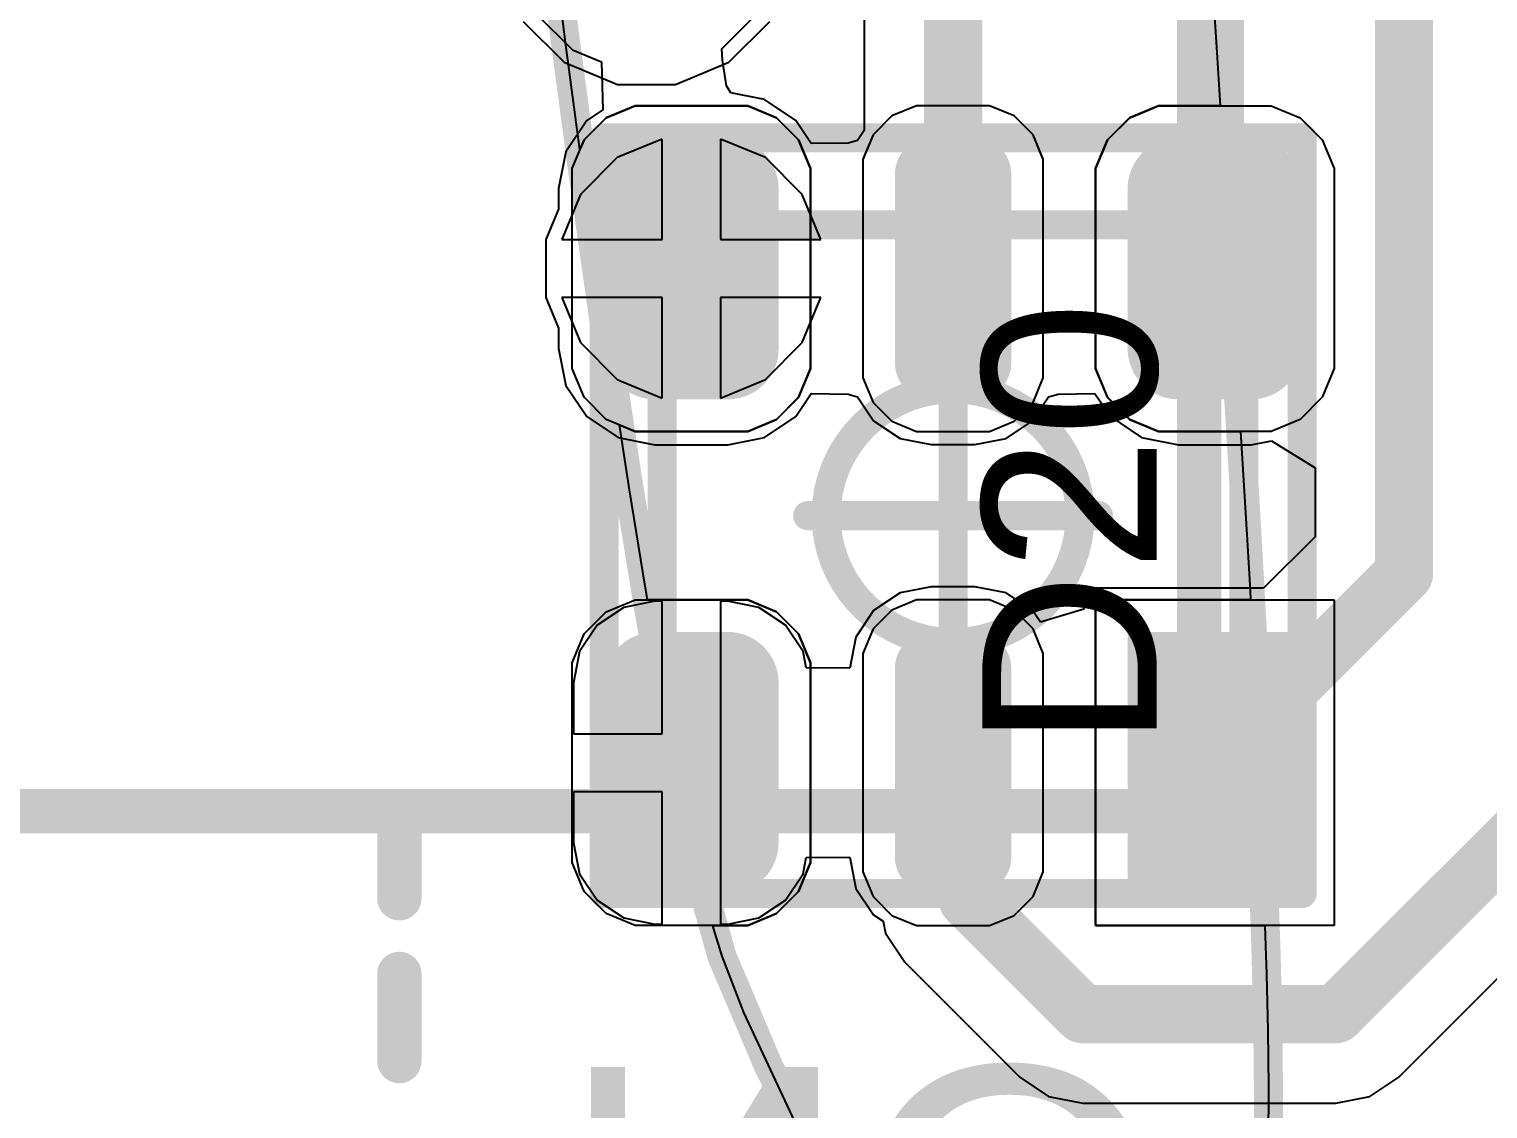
# Model space of a CAD drawing. Header units: inches. Extents: x -52 to 109, y 0 to 35.
# Drawn here: x 19.08 to 24.09, y 5.38 to 9.09 of the extents above; entities that cross this region are included whole.
import ezdxf

# ---------------------------------------------------------------- set-up
doc = ezdxf.new("R2010")
doc.units = ezdxf.units.IN
for name, color, linetype in [('Bottom Layer', 5, 'Continuous'), ('Bottom Overlay', 54, 'Continuous'), ('Mechanical 1', 6, 'Continuous'), ('Mechanical 4', 56, 'Continuous'), ('Top Component Outline', 56, 'Continuous'), ('Top Courtyard', 56, 'Continuous'), ('Top Layer', 1, 'Continuous'), ('Top Overlay', 2, 'Continuous'), ('Top Paste', 8, 'Continuous'), ('Top Solder', 216, 'Continuous'), ('Via Holes', 16, 'Continuous')]:
    doc.layers.add(name, color=color, linetype=linetype)
doc.styles.add('Arial', font='', dxfattribs={"height": 0.2})
doc.styles.get('Arial').set_extended_font_data('Arial')

# ---------------------------------------------------------------- blocks, each defined once
blk = doc.blocks.new('APA_RGB_LED_2020_353')
at = {"layer": 'Top Layer'}
h = blk.add_hatch(color=1, dxfattribs=at)
edge = h.paths.add_edge_path()
edge.add_arc((-1.125, 1.025), 0.125, 90, 180)
edge.add_line((-1.25, 1.025), (-1.25, 0.775))
edge.add_arc((-1.125, 0.775), 0.125, 180, 270)
edge.add_line((-1.125, 0.65), (-0.575, 0.65))
edge.add_arc((-0.575, 0.775), 0.125, 270, 360)
edge.add_line((-0.45, 0.775), (-0.45, 1.025))
edge.add_arc((-0.575, 1.025), 0.125, 0, 90)
edge.add_line((-0.575, 1.15), (-1.125, 1.15))
h = blk.add_hatch(color=1, dxfattribs=at)
edge = h.paths.add_edge_path()
edge.add_arc((0.575, 1.025), 0.125, 90, 180)
edge.add_line((0.45, 1.025), (0.45, 0.775))
edge.add_arc((0.575, 0.775), 0.125, 180, 270)
edge.add_line((0.575, 0.65), (1.125, 0.65))
edge.add_arc((1.125, 0.775), 0.125, 270, 360)
edge.add_line((1.25, 0.775), (1.25, 1.025))
edge.add_arc((1.125, 1.025), 0.125, 0, 90)
edge.add_line((1.125, 1.15), (0.575, 1.15))
h = blk.add_hatch(color=1, dxfattribs=at)
edge = h.paths.add_edge_path()
edge.add_arc((-1.175, 0.075), 0.075, 90, 180)
edge.add_line((-1.25, 0.075), (-1.25, -0.075))
edge.add_arc((-1.175, -0.075), 0.075, 180, 270)
edge.add_line((-1.175, -0.15), (-0.525, -0.15))
edge.add_arc((-0.525, -0.075), 0.075, 270, 360)
edge.add_line((-0.45, -0.075), (-0.45, 0.075))
edge.add_arc((-0.525, 0.075), 0.075, 0, 90)
edge.add_line((-0.525, 0.15), (-1.175, 0.15))
h = blk.add_hatch(color=1, dxfattribs=at)
edge = h.paths.add_edge_path()
edge.add_arc((0.525, 0.075), 0.075, 90, 180)
edge.add_line((0.45, 0.075), (0.45, -0.075))
edge.add_arc((0.525, -0.075), 0.075, 180, 270)
edge.add_line((0.525, -0.15), (1.175, -0.15))
edge.add_arc((1.175, -0.075), 0.075, 270, 360)
edge.add_line((1.25, -0.075), (1.25, 0.075))
edge.add_arc((1.175, 0.075), 0.075, 0, 90)
edge.add_line((1.175, 0.15), (0.525, 0.15))
blk.add_hatch(color=1, dxfattribs=at).paths.add_polyline_path([(-1.25, -0.65), (-0.45, -0.65), (-0.45, -1.15), (-1.25, -1.15)])
h = blk.add_hatch(color=1, dxfattribs=at)
edge = h.paths.add_edge_path()
edge.add_arc((0.575, -0.775), 0.125, 90, 180)
edge.add_line((0.45, -0.775), (0.45, -1.025))
edge.add_arc((0.575, -1.025), 0.125, 180, 270)
edge.add_line((0.575, -1.15), (1.125, -1.15))
edge.add_arc((1.125, -1.025), 0.125, 270, 360)
edge.add_line((1.25, -1.025), (1.25, -0.775))
edge.add_arc((1.125, -0.775), 0.125, 0, 90)
edge.add_line((1.125, -0.65), (0.575, -0.65))
at = {"layer": 'Top Paste'}
h = blk.add_hatch(color=8, dxfattribs=at)
edge = h.paths.add_edge_path()
edge.add_arc((-1.125, 1.025), 0.125, 90, 180)
edge.add_line((-1.25, 1.025), (-1.25, 0.775))
edge.add_arc((-1.125, 0.775), 0.125, 180, 270)
edge.add_line((-1.125, 0.65), (-0.575, 0.65))
edge.add_arc((-0.575, 0.775), 0.125, 270, 360)
edge.add_line((-0.45, 0.775), (-0.45, 1.025))
edge.add_arc((-0.575, 1.025), 0.125, 0, 90)
edge.add_line((-0.575, 1.15), (-1.125, 1.15))
h = blk.add_hatch(color=8, dxfattribs=at)
edge = h.paths.add_edge_path()
edge.add_arc((0.575, 1.025), 0.125, 90, 180)
edge.add_line((0.45, 1.025), (0.45, 0.775))
edge.add_arc((0.575, 0.775), 0.125, 180, 270)
edge.add_line((0.575, 0.65), (1.125, 0.65))
edge.add_arc((1.125, 0.775), 0.125, 270, 360)
edge.add_line((1.25, 0.775), (1.25, 1.025))
edge.add_arc((1.125, 1.025), 0.125, 0, 90)
edge.add_line((1.125, 1.15), (0.575, 1.15))
h = blk.add_hatch(color=8, dxfattribs=at)
edge = h.paths.add_edge_path()
edge.add_arc((-1.175, 0.075), 0.075, 90, 180)
edge.add_line((-1.25, 0.075), (-1.25, -0.075))
edge.add_arc((-1.175, -0.075), 0.075, 180, 270)
edge.add_line((-1.175, -0.15), (-0.525, -0.15))
edge.add_arc((-0.525, -0.075), 0.075, 270, 360)
edge.add_line((-0.45, -0.075), (-0.45, 0.075))
edge.add_arc((-0.525, 0.075), 0.075, 0, 90)
edge.add_line((-0.525, 0.15), (-1.175, 0.15))
h = blk.add_hatch(color=8, dxfattribs=at)
edge = h.paths.add_edge_path()
edge.add_arc((0.525, 0.075), 0.075, 90, 180)
edge.add_line((0.45, 0.075), (0.45, -0.075))
edge.add_arc((0.525, -0.075), 0.075, 180, 270)
edge.add_line((0.525, -0.15), (1.175, -0.15))
edge.add_arc((1.175, -0.075), 0.075, 270, 360)
edge.add_line((1.25, -0.075), (1.25, 0.075))
edge.add_arc((1.175, 0.075), 0.075, 0, 90)
edge.add_line((1.175, 0.15), (0.525, 0.15))
blk.add_hatch(color=8, dxfattribs=at).paths.add_polyline_path([(-1.25, -0.65), (-0.45, -0.65), (-0.45, -1.15), (-1.25, -1.15)])
h = blk.add_hatch(color=8, dxfattribs=at)
edge = h.paths.add_edge_path()
edge.add_arc((0.575, -0.775), 0.125, 90, 180)
edge.add_line((0.45, -0.775), (0.45, -1.025))
edge.add_arc((0.575, -1.025), 0.125, 180, 270)
edge.add_line((0.575, -1.15), (1.125, -1.15))
edge.add_arc((1.125, -1.025), 0.125, 270, 360)
edge.add_line((1.25, -1.025), (1.25, -0.775))
edge.add_arc((1.125, -0.775), 0.125, 0, 90)
edge.add_line((1.125, -0.65), (0.575, -0.65))
at = {"layer": 'Top Solder'}
h = blk.add_hatch(color=216, dxfattribs=at)
edge = h.paths.add_edge_path()
edge.add_arc((-1.125, 1.025), 0.175, 90, 180)
edge.add_line((-1.3, 1.025), (-1.3, 0.775))
edge.add_arc((-1.125, 0.775), 0.175, 180, 270)
edge.add_line((-1.125, 0.6), (-0.575, 0.6))
edge.add_arc((-0.575, 0.775), 0.175, 270, 360)
edge.add_line((-0.4, 0.775), (-0.4, 1.025))
edge.add_arc((-0.575, 1.025), 0.175, 0, 90)
edge.add_line((-0.575, 1.2), (-1.125, 1.2))
h = blk.add_hatch(color=216, dxfattribs=at)
edge = h.paths.add_edge_path()
edge.add_arc((0.575, 1.025), 0.175, 90, 180)
edge.add_line((0.4, 1.025), (0.4, 0.775))
edge.add_arc((0.575, 0.775), 0.175, 180, 270)
edge.add_line((0.575, 0.6), (1.125, 0.6))
edge.add_arc((1.125, 0.775), 0.175, 270, 360)
edge.add_line((1.3, 0.775), (1.3, 1.025))
edge.add_arc((1.125, 1.025), 0.175, 0, 90)
edge.add_line((1.125, 1.2), (0.575, 1.2))
h = blk.add_hatch(color=216, dxfattribs=at)
edge = h.paths.add_edge_path()
edge.add_arc((-1.175, 0.075), 0.125, 90, 180)
edge.add_line((-1.3, 0.075), (-1.3, -0.075))
edge.add_arc((-1.175, -0.075), 0.125, 180, 270)
edge.add_line((-1.175, -0.2), (-0.525, -0.2))
edge.add_arc((-0.525, -0.075), 0.125, 270, 360)
edge.add_line((-0.4, -0.075), (-0.4, 0.075))
edge.add_arc((-0.525, 0.075), 0.125, 0, 90)
edge.add_line((-0.525, 0.2), (-1.175, 0.2))
h = blk.add_hatch(color=216, dxfattribs=at)
edge = h.paths.add_edge_path()
edge.add_arc((0.525, 0.075), 0.125, 90, 180)
edge.add_line((0.4, 0.075), (0.4, -0.075))
edge.add_arc((0.525, -0.075), 0.125, 180, 270)
edge.add_line((0.525, -0.2), (1.175, -0.2))
edge.add_arc((1.175, -0.075), 0.125, 270, 360)
edge.add_line((1.3, -0.075), (1.3, 0.075))
edge.add_arc((1.175, 0.075), 0.125, 0, 90)
edge.add_line((1.175, 0.2), (0.525, 0.2))
blk.add_hatch(color=216, dxfattribs=at).paths.add_polyline_path([(-1.3, -0.6), (-0.4, -0.6), (-0.4, -1.2), (-1.3, -1.2)])
h = blk.add_hatch(color=216, dxfattribs=at)
edge = h.paths.add_edge_path()
edge.add_arc((0.575, -0.775), 0.175, 90, 180)
edge.add_line((0.4, -0.775), (0.4, -1.025))
edge.add_arc((0.575, -1.025), 0.175, 180, 270)
edge.add_line((0.575, -1.2), (1.125, -1.2))
edge.add_arc((1.125, -1.025), 0.175, 270, 360)
edge.add_line((1.3, -1.025), (1.3, -0.775))
edge.add_arc((1.125, -0.775), 0.175, 0, 90)
edge.add_line((1.125, -0.6), (0.575, -0.6))
at = {"layer": 'Top Component Outline'}
for points in [[(-1, 1, 0.1, 0.1, 0), (1, 1, 0.1, 0.1, 0)], [(-1, 1, 0.1, 0.1, 0), (-1, -1, 0.1, 0.1, 0)], [(1, 1, 0.1, 0.1, 0), (1, -1, 0.1, 0.1, 0)], [(-1, -1, 0.1, 0.1, 0), (1, -1, 0.1, 0.1, 0)]]:
    blk.add_lwpolyline(points, format="xyseb", dxfattribs=at)
for points in [[(-1.025, 1, 0.05, 0.05, 1), (-0.975, 1, 0.05, 0.05, 1)], [(-1.025, 1, 0.05, 0.05, 1), (-0.975, 1, 0.05, 0.05, 1)], [(0.975, 1, 0.05, 0.05, 1), (1.025, 1, 0.05, 0.05, 1)], [(0.975, 1, 0.05, 0.05, 1), (1.025, 1, 0.05, 0.05, 1)], [(-1.025, -1, 0.05, 0.05, 1), (-0.975, -1, 0.05, 0.05, 1)], [(-1.025, -1, 0.05, 0.05, 1), (-0.975, -1, 0.05, 0.05, 1)], [(0.975, -1, 0.05, 0.05, 1), (1.025, -1, 0.05, 0.05, 1)], [(0.975, -1, 0.05, 0.05, 1), (1.025, -1, 0.05, 0.05, 1)]]:
    blk.add_lwpolyline(points, format="xyseb", close=True, dxfattribs=at)
at = {"layer": 'Top Courtyard'}
for points in [[(-1.3, 1.2, 0.1, 0.1, 0), (-1.3, -1.2, 0.1, 0.1, 0)], [(-1.3, 1.2, 0.1, 0.1, 0), (1.3, 1.2, 0.1, 0.1, 0)], [(1.3, 1.2, 0.1, 0.1, 0), (1.3, -1.2, 0.1, 0.1, 0)], [(0, 0.5, 0.1, 0.1, 0), (0, -0.5, 0.1, 0.1, 0)], [(-0.5, 0, 0.1, 0.1, 0), (0.5, 0, 0.1, 0.1, 0)], [(-1.3, -1.2, 0.1, 0.1, 0), (1.3, -1.2, 0.1, 0.1, 0)]]:
    blk.add_lwpolyline(points, format="xyseb", dxfattribs=at)
for points in [[(-1.325, 1.2, 0.05, 0.05, 1), (-1.275, 1.2, 0.05, 0.05, 1)], [(-1.325, 1.2, 0.05, 0.05, 1), (-1.275, 1.2, 0.05, 0.05, 1)], [(1.275, 1.2, 0.05, 0.05, 1), (1.325, 1.2, 0.05, 0.05, 1)], [(1.275, 1.2, 0.05, 0.05, 1), (1.325, 1.2, 0.05, 0.05, 1)], [(-0.025, 0.5, 0.05, 0.05, 1), (0.025, 0.5, 0.05, 0.05, 1)], [(-0.525, 0, 0.05, 0.05, 1), (-0.475, 0, 0.05, 0.05, 1)], [(0.475, 0, 0.05, 0.05, 1), (0.525, 0, 0.05, 0.05, 1)], [(-0.025, -0.5, 0.05, 0.05, 1), (0.025, -0.5, 0.05, 0.05, 1)], [(-1.325, -1.2, 0.05, 0.05, 1), (-1.275, -1.2, 0.05, 0.05, 1)], [(-1.325, -1.2, 0.05, 0.05, 1), (-1.275, -1.2, 0.05, 0.05, 1)], [(1.275, -1.2, 0.05, 0.05, 1), (1.325, -1.2, 0.05, 0.05, 1)], [(1.275, -1.2, 0.05, 0.05, 1), (1.325, -1.2, 0.05, 0.05, 1)]]:
    blk.add_lwpolyline(points, format="xyseb", close=True, dxfattribs=at)
at = {"layer": 'Top Overlay'}
for p, q in [((-1.2929, 1.2689), (-1.1937, 1.31)), ((-1.1937, 1.31), (-1.14, 1.31)), ((-1.14, 1.31), (-1.14, 1.31)), ((-1.14, 1.31), (-0.56, 1.31)), ((-0.56, 1.31), (-0.5063, 1.31)), ((-0.5063, 1.31), (-0.4071, 1.2689)), ((0.4071, 1.2689), (0.5063, 1.31)), ((0.5063, 1.31), (0.56, 1.31)), ((0.56, 1.31), (0.56, 1.31)), ((0.56, 1.31), (1.14, 1.31)), ((1.14, 1.31), (1.1937, 1.31)), ((1.1937, 1.31), (1.2929, 1.2689)), ((-1.3689, 1.1929), (-1.2929, 1.2689)), ((-0.4071, 1.2689), (-0.3311, 1.1929)), ((0.3311, 1.1929), (0.4071, 1.2689)), ((1.2929, 1.2689), (1.3689, 1.1929)), ((-1.41, 1.0937), (-1.3689, 1.1929)), ((-0.3311, 1.1929), (-0.29, 1.0937)), ((0.29, 1.0937), (0.3311, 1.1929)), ((1.3689, 1.1929), (1.41, 1.0937)), ((-1.41, 1.04), (-1.41, 1.0937)), ((-0.29, 1.0937), (-0.29, 1.04)), ((0.29, 1.04), (0.29, 1.0937)), ((1.41, 1.0937), (1.41, 1.04)), ((-1.41, 0.76), (-1.41, 1.04)), ((-0.29, 1.04), (-0.29, 1.04)), ((-0.29, 1.04), (-0.29, 0.76)), ((0.29, 0.76), (0.29, 1.04)), ((1.41, 1.04), (1.41, 1.04)), ((1.41, 1.04), (1.41, 0.76)), ((-1.41, 0.76), (-1.41, 0.76)), ((-1.41, 0.7063), (-1.41, 0.76)), ((-0.29, 0.76), (-0.29, 0.7063)), ((0.29, 0.76), (0.29, 0.76)), ((0.29, 0.7063), (0.29, 0.76)), ((1.41, 0.76), (1.41, 0.7063)), ((-1.3689, 0.6071), (-1.41, 0.7063)), ((-0.29, 0.7063), (-0.3311, 0.6071)), ((0.3311, 0.6071), (0.29, 0.7063)), ((1.41, 0.7063), (1.3689, 0.6071)), ((-1.2929, 0.5311), (-1.3689, 0.6071)), ((-0.3311, 0.6071), (-0.4071, 0.5311)), ((0.4071, 0.5311), (0.3311, 0.6071)), ((1.3689, 0.6071), (1.2929, 0.5311)), ((-1.1937, 0.49), (-1.2929, 0.5311)), ((-0.4071, 0.5311), (-0.5063, 0.49)), ((0.5063, 0.49), (0.4071, 0.5311)), ((1.2929, 0.5311), (1.1937, 0.49)), ((-1.14, 0.49), (-1.1937, 0.49)), ((-0.56, 0.49), (-1.14, 0.49)), ((-0.5063, 0.49), (-0.56, 0.49)), ((-0.56, 0.49), (-0.56, 0.49)), ((0.56, 0.49), (0.5063, 0.49)), ((1.14, 0.49), (0.56, 0.49)), ((1.1937, 0.49), (1.14, 0.49)), ((1.14, 0.49), (1.14, 0.49)), ((-1.2258, 0.31), (-1.3103, 0.275)), ((-1.18, 0.31), (-1.2258, 0.31)), ((-0.52, 0.31), (-1.18, 0.31)), ((-0.4743, 0.31), (-0.52, 0.31)), ((-0.52, 0.31), (-0.52, 0.31)), ((-0.3897, 0.275), (-0.4743, 0.31)), ((0.4742, 0.31), (0.3897, 0.275)), ((0.52, 0.31), (0.4742, 0.31)), ((1.18, 0.31), (0.52, 0.31)), ((1.2258, 0.31), (1.18, 0.31)), ((1.18, 0.31), (1.18, 0.31)), ((1.3103, 0.275), (1.2258, 0.31)), ((-1.3103, 0.275), (-1.375, 0.2103)), ((-0.325, 0.2103), (-0.3897, 0.275)), ((0.3897, 0.275), (0.325, 0.2103)), ((1.375, 0.2103), (1.3103, 0.275)), ((-1.375, 0.2103), (-1.41, 0.1258)), ((-0.29, 0.1258), (-0.325, 0.2103)), ((0.325, 0.2103), (0.29, 0.1258)), ((1.41, 0.1258), (1.375, 0.2103)), ((-1.41, 0.1258), (-1.41, 0.08)), ((-0.29, 0.08), (-0.29, 0.1258)), ((0.29, 0.1258), (0.29, 0.08)), ((1.41, 0.08), (1.41, 0.1258)), ((-1.41, 0.08), (-1.41, -0.08)), ((-1.41, 0.08), (-1.41, 0.08)), ((-0.29, -0.08), (-0.29, 0.08)), ((0.29, 0.08), (0.29, -0.08)), ((0.29, 0.08), (0.29, 0.08)), ((1.41, -0.08), (1.41, 0.08)), ((-1.41, -0.08), (-1.41, -0.1257)), ((-0.29, -0.1257), (-0.29, -0.08)), ((-0.29, -0.08), (-0.29, -0.08)), ((0.29, -0.08), (0.29, -0.1257)), ((1.41, -0.1257), (1.41, -0.08)), ((1.41, -0.08), (1.41, -0.08)), ((-1.41, -0.1257), (-1.375, -0.2103)), ((-0.325, -0.2103), (-0.29, -0.1257)), ((0.29, -0.1257), (0.325, -0.2103)), ((1.375, -0.2103), (1.41, -0.1257)), ((-1.375, -0.2103), (-1.3103, -0.275)), ((-0.3897, -0.275), (-0.325, -0.2103)), ((0.325, -0.2103), (0.3897, -0.275)), ((1.3103, -0.275), (1.375, -0.2103)), ((-1.3103, -0.275), (-1.2258, -0.31)), ((-0.4743, -0.31), (-0.3897, -0.275)), ((0.3897, -0.275), (0.4742, -0.31)), ((1.2258, -0.31), (1.3103, -0.275)), ((-1.2258, -0.31), (-1.18, -0.31)), ((-1.18, -0.31), (-1.18, -0.31)), ((-1.18, -0.31), (-0.52, -0.31)), ((-0.52, -0.31), (-0.4743, -0.31)), ((0.4742, -0.31), (0.52, -0.31)), ((0.52, -0.31), (0.52, -0.31)), ((0.52, -0.31), (1.18, -0.31)), ((1.18, -0.31), (1.2258, -0.31)), ((-1.41, -1.31), (-1.41, -0.49)), ((-1.41, -0.49), (-0.29, -0.49)), ((-0.29, -0.49), (-0.29, -1.31)), ((0.4071, -0.5311), (0.5063, -0.49)), ((0.5063, -0.49), (0.56, -0.49)), ((0.56, -0.49), (0.56, -0.49)), ((0.56, -0.49), (1.14, -0.49)), ((1.14, -0.49), (1.1937, -0.49)), ((1.1937, -0.49), (1.2929, -0.5311)), ((0.3311, -0.6071), (0.4071, -0.5311)), ((1.2929, -0.5311), (1.3689, -0.6071)), ((0.29, -0.7063), (0.3311, -0.6071)), ((1.3689, -0.6071), (1.41, -0.7063)), ((0.29, -0.76), (0.29, -0.7063)), ((1.41, -0.7063), (1.41, -0.76)), ((0.29, -1.04), (0.29, -0.76)), ((1.41, -0.76), (1.41, -0.76)), ((1.41, -0.76), (1.41, -1.04)), ((0.29, -1.04), (0.29, -1.04)), ((0.29, -1.0937), (0.29, -1.04)), ((1.41, -1.04), (1.41, -1.0937)), ((0.3311, -1.1929), (0.29, -1.0937)), ((1.41, -1.0937), (1.3689, -1.1929)), ((0.4071, -1.2689), (0.3311, -1.1929)), ((1.3689, -1.1929), (1.2929, -1.2689)), ((0.5063, -1.31), (0.4071, -1.2689)), ((1.2929, -1.2689), (1.1937, -1.31)), ((-0.29, -1.31), (-1.41, -1.31)), ((0.56, -1.31), (0.5063, -1.31)), ((1.14, -1.31), (0.56, -1.31)), ((1.1937, -1.31), (1.14, -1.31)), ((1.14, -1.31), (1.14, -1.31))]:
    blk.add_line(p, q, dxfattribs=at)
at = {"layer": 'Top Courtyard', "style": 'Arial'}
blk.add_text('D20', height=0.6, dxfattribs=at).set_placement((-0.8, -0.7))
blk = doc.blocks.new('JS102011SAQN_B_436')
at = {"layer": 'Bottom Overlay'}
for points in [[(-1.75, 2.66, 0.1524, 0.1524, 0), (-1.75, 2.36, 0.1524, 0.1524, 0)], [(-1.75, 2.1, 0.1524, 0.1524, 0), (-1.75, 1.8, 0.1524, 0.1524, 0)], [(4.5, 1.8, 0.1524, 0.1524, 0), (-4.5, 1.8, 0.1524, 0.1524, 0)], [(-4.5, 1.8, 0.1524, 0.1524, 0), (-4.5, -1.8, 0.1524, 0.1524, 0)]]:
    blk.add_lwpolyline(points, format="xyseb", dxfattribs=at)
for points in [[(-1.7881, 2.66, 0.0762, 0.0762, 1), (-1.7119, 2.66, 0.0762, 0.0762, 1)], [(-1.7881, 2.36, 0.0762, 0.0762, 1), (-1.7119, 2.36, 0.0762, 0.0762, 1)], [(-1.7881, 2.1, 0.0762, 0.0762, 1), (-1.7119, 2.1, 0.0762, 0.0762, 1)], [(-4.5381, 1.8, 0.0762, 0.0762, 1), (-4.4619, 1.8, 0.0762, 0.0762, 1)], [(-4.5381, 1.8, 0.0762, 0.0762, 1), (-4.4619, 1.8, 0.0762, 0.0762, 1)], [(-1.7881, 1.8, 0.0762, 0.0762, 1), (-1.7119, 1.8, 0.0762, 0.0762, 1)]]:
    blk.add_lwpolyline(points, format="xyseb", close=True, dxfattribs=at)

msp = doc.modelspace()

# ---------------------------------------------------------------- hatches: boundary and pattern name
at = {"layer": 'Bottom Layer'}
h = msp.add_hatch(color=5, dxfattribs=at)
edge = h.paths.add_edge_path()
edge.add_arc((21.354, 8.2664), 0.3, 0, 360)
at = {"layer": 'Top Layer'}
h = msp.add_hatch(color=1, dxfattribs=at)
edge = h.paths.add_edge_path()
edge.add_arc((21.354, 8.2664), 0.3, 0, 360)
at = {"layer": 'Via Holes'}
h = msp.add_hatch(color=7, dxfattribs=at)
edge = h.paths.add_edge_path()
edge.add_arc((21.354, 8.2664), 0.15, 0, 360)

# ---------------------------------------------------------------- linework, layer by layer
at = {"layer": 'Bottom Layer'}
for p, q in [((20.7761, 9.1168), (20.9168, 8.9761)), ((21.4832, 8.9761), (21.6239, 9.1168)), ((20.9168, 8.9761), (21.1005, 8.9)), ((21.2995, 8.9), (21.4832, 8.9761)), ((21.1005, 8.9), (21.2995, 8.9)), ((21.254, 8.712), (21.0991, 8.6479)), ((21.254, 8.3664), (21.254, 8.712)), ((21.6089, 8.6479), (21.454, 8.712)), ((21.454, 8.712), (21.454, 8.3664)), ((21.0991, 8.6479), (20.9725, 8.5213)), ((21.7355, 8.5213), (21.6089, 8.6479)), ((20.9725, 8.5213), (20.9083, 8.3664)), ((21.7996, 8.3664), (21.7355, 8.5213)), ((20.9083, 8.3664), (21.254, 8.3664)), ((21.454, 8.3664), (21.7996, 8.3664)), ((21.254, 8.1664), (20.9083, 8.1664)), ((20.9083, 8.1664), (20.9725, 8.0115)), ((21.254, 7.8207), (21.254, 8.1664)), ((21.7996, 8.1664), (21.454, 8.1664)), ((21.454, 8.1664), (21.454, 7.8207)), ((21.7355, 8.0115), (21.7996, 8.1664)), ((20.9725, 8.0115), (21.0991, 7.8849)), ((21.6089, 7.8849), (21.7355, 8.0115)), ((21.0991, 7.8849), (21.254, 7.8207)), ((21.454, 7.8207), (21.6089, 7.8849))]:
    msp.add_line(p, q, dxfattribs=at)
at = {"layer": 'Mechanical 1'}
for points in [[(21.9453, 7.725, 0.1, 0.1, -0.198914), (22.254, 7.8529, 0.1, 0.1, 0)], [(22.254, 7.8529, 0.1, 0.1, -0.303346), (22.6572, 7.5834, 0.1, 0.1, 0)], [(21.8175, 7.4164, 0.1, 0.1, -0.198912), (21.9453, 7.725, 0.1, 0.1, 0)], [(22.6572, 7.5834, 0.1, 0.1, -0.303344), (22.5626, 7.1077, 0.1, 0.1, 0)], [(22.087, 7.0131, 0.1, 0.1, -0.303348), (21.8175, 7.4164, 0.1, 0.1, 0)], [(22.5626, 7.1077, 0.1, 0.1, -0.303347), (22.0869, 7.0131, 0.1, 0.1, 0)]]:
    msp.add_lwpolyline(points, format="xyseb", dxfattribs=at)
for points in [[(22.229, 7.8529, 0.05, 0.05, 1), (22.279, 7.8529, 0.05, 0.05, 1)], [(22.229, 7.8529, 0.05, 0.05, 1), (22.279, 7.8529, 0.05, 0.05, 1)], [(21.9203, 7.725, 0.05, 0.05, 1), (21.9703, 7.725, 0.05, 0.05, 1)], [(21.9203, 7.725, 0.05, 0.05, 1), (21.9703, 7.725, 0.05, 0.05, 1)], [(22.6322, 7.5834, 0.05, 0.05, 1), (22.6822, 7.5834, 0.05, 0.05, 1)], [(22.6322, 7.5834, 0.05, 0.05, 1), (22.6822, 7.5834, 0.05, 0.05, 1)], [(21.7925, 7.4164, 0.05, 0.05, 1), (21.8425, 7.4164, 0.05, 0.05, 1)], [(21.7925, 7.4164, 0.05, 0.05, 1), (21.8425, 7.4164, 0.05, 0.05, 1)], [(22.5376, 7.1077, 0.05, 0.05, 1), (22.5876, 7.1077, 0.05, 0.05, 1)], [(22.5376, 7.1077, 0.05, 0.05, 1), (22.5876, 7.1077, 0.05, 0.05, 1)], [(22.0619, 7.0131, 0.05, 0.05, 1), (22.1119, 7.0131, 0.05, 0.05, 1)], [(22.062, 7.0131, 0.05, 0.05, 1), (22.1119, 7.0131, 0.05, 0.05, 1)]]:
    msp.add_lwpolyline(points, format="xyseb", close=True, dxfattribs=at)
at = {"layer": 'Mechanical 4'}
for points in [[(23.0991, 9.9374, 0.1, 0.1, 0), (23.1607, 9.0093, 0.1, 0.1, 0)], [(21.064, 8.0128, 0.1, 0.1, -0.005938), (20.8431, 9.6629, 0.1, 0.1, 0)], [(23.1607, 9.0093, 0.1, 0.1, 0), (23.217, 8.1384, 0.1, 0.1, 0)], [(23.217, 8.1384, 0.1, 0.1, 0), (23.2655, 7.3314, 0.1, 0.1, 0)], [(21.2834, 6.661, 0.1, 0.1, -0.009012), (21.064, 8.0128, 0.1, 0.1, 0)], [(23.2655, 7.3314, 0.1, 0.1, -0.006541), (23.3294, 5.9354, 0.1, 0.1, 0)], [(21.4593, 5.9003, 0.1, 0.1, -0.035), (21.2834, 6.661, 0.1, 0.1, 0)], [(23.3294, 5.9354, 0.1, 0.1, -0.010942), (23.3375, 5.1599, 0.1, 0.1, 0)], [(22.2697, 4.4613, 0.1, 0.1, -0.074642), (21.4593, 5.9003, 0.1, 0.1, 0)]]:
    msp.add_lwpolyline(points, format="xyseb", dxfattribs=at)
for points in [[(23.1357, 9.0093, 0.05, 0.05, 1), (23.1857, 9.0093, 0.05, 0.05, 1)], [(23.1357, 9.0093, 0.05, 0.05, 1), (23.1857, 9.0093, 0.05, 0.05, 1)], [(23.192, 8.1384, 0.05, 0.05, 1), (23.242, 8.1384, 0.05, 0.05, 1)], [(23.192, 8.1384, 0.05, 0.05, 1), (23.242, 8.1384, 0.05, 0.05, 1)], [(21.039, 8.0128, 0.05, 0.05, 1), (21.089, 8.0128, 0.05, 0.05, 1)], [(21.039, 8.0128, 0.05, 0.05, 1), (21.089, 8.0128, 0.05, 0.05, 1)], [(23.2405, 7.3314, 0.05, 0.05, 1), (23.2905, 7.3314, 0.05, 0.05, 1)], [(23.2405, 7.3314, 0.05, 0.05, 1), (23.2905, 7.3314, 0.05, 0.05, 1)], [(21.2584, 6.661, 0.05, 0.05, 1), (21.3084, 6.661, 0.05, 0.05, 1)], [(21.2584, 6.661, 0.05, 0.05, 1), (21.3084, 6.661, 0.05, 0.05, 1)], [(23.3044, 5.9354, 0.05, 0.05, 1), (23.3544, 5.9354, 0.05, 0.05, 1)], [(23.3044, 5.9354, 0.05, 0.05, 1), (23.3544, 5.9354, 0.05, 0.05, 1)], [(21.4343, 5.9003, 0.05, 0.05, 1), (21.4843, 5.9003, 0.05, 0.05, 1)], [(21.4343, 5.9003, 0.05, 0.05, 1), (21.4843, 5.9003, 0.05, 0.05, 1)]]:
    msp.add_lwpolyline(points, format="xyseb", close=True, dxfattribs=at)
at = {"layer": 'Top Layer'}
for p, q in [((21.9481, 9.5752), (21.9481, 8.7408)), ((20.8185, 9.1451), (20.9451, 9.0185)), ((21.4591, 9.0227), (21.5815, 9.1451)), ((20.9451, 9.0185), (21.0445, 8.9773)), ((21.4607, 8.9833), (21.4591, 9.0227)), ((21.4754, 8.8947), (21.4607, 8.9833)), ((21.0445, 8.9773), (21.05, 8.8127)), ((21.4898, 8.8706), (21.4754, 8.8947)), ((21.6058, 8.8475), (21.4898, 8.8706)), ((21.7133, 8.7757), (21.6058, 8.8475)), ((21.05, 8.8127), (20.9947, 8.7757)), ((20.9947, 8.7757), (20.9228, 8.6682)), ((21.7665, 8.6961), (21.7133, 8.7757)), ((21.9481, 8.7408), (21.9257, 8.7073)), ((21.8932, 8.6982), (21.7665, 8.6961)), ((21.9257, 8.7073), (21.8932, 8.6982)), ((20.9228, 8.6682), (20.8976, 8.5414)), ((20.8976, 8.5414), (20.8976, 8.4712)), ((20.8976, 8.4712), (20.854, 8.3658)), ((20.854, 8.3658), (20.854, 8.1669)), ((20.854, 8.1669), (20.8976, 8.0616)), ((20.8976, 8.0616), (20.8976, 7.9914)), ((20.8976, 7.9914), (20.9228, 7.8646)), ((20.9228, 7.8646), (20.9947, 7.7571)), ((21.7133, 7.7571), (21.7665, 7.8367)), ((21.7665, 7.8367), (21.8932, 7.8345)), ((21.8932, 7.8345), (21.9257, 7.8255)), ((21.9257, 7.8255), (21.9807, 7.7431)), ((22.5272, 7.7431), (22.5823, 7.8255)), ((22.5823, 7.8255), (22.6148, 7.8345)), ((22.6148, 7.8345), (22.7415, 7.8367)), ((22.7415, 7.8367), (22.7947, 7.7571)), ((20.9947, 7.7571), (21.1022, 7.6852)), ((21.6058, 7.6852), (21.7133, 7.7571)), ((21.9807, 7.7431), (22.0717, 7.6823)), ((22.4363, 7.6823), (22.5272, 7.7431)), ((22.7947, 7.7571), (22.9022, 7.6852)), ((21.1022, 7.6852), (21.229, 7.66)), ((21.479, 7.66), (21.6058, 7.6852)), ((22.0717, 7.6823), (22.179, 7.661)), ((22.329, 7.661), (22.4363, 7.6823)), ((22.9022, 7.6852), (23.029, 7.66)), ((23.279, 7.66), (23.3487, 7.6739)), ((23.3487, 7.6739), (23.4987, 7.5806)), ((21.229, 7.66), (21.479, 7.66)), ((22.179, 7.661), (22.329, 7.661)), ((23.029, 7.66), (23.279, 7.66)), ((23.4987, 7.5806), (23.4987, 7.3436)), ((23.4987, 7.3436), (23.3214, 7.1664)), ((21.229, 7.1218), (21.1217, 7.1004)), ((21.254, 7.1218), (21.229, 7.1218)), ((21.254, 6.6664), (21.254, 7.1218)), ((21.479, 7.1218), (21.454, 7.1218)), ((21.454, 7.1218), (21.454, 6.5664)), ((21.5863, 7.1004), (21.479, 7.1218)), ((22.0717, 7.1504), (21.9807, 7.0896)), ((22.179, 7.1718), (22.0717, 7.1504)), ((22.329, 7.1718), (22.179, 7.1718)), ((22.4363, 7.1504), (22.329, 7.1718)), ((22.5272, 7.0896), (22.4363, 7.1504)), ((23.3214, 7.1664), (22.704, 7.1664)), ((22.704, 7.1664), (22.704, 7.0951)), ((21.1217, 7.1004), (21.0307, 7.0396)), ((21.6772, 7.0396), (21.5863, 7.1004)), ((21.9807, 7.0896), (21.9199, 6.9987)), ((22.554, 7.0496), (22.5272, 7.0896)), ((22.704, 7.0951), (22.554, 7.0496)), ((21.0307, 7.0396), (20.9699, 6.9487)), ((21.738, 6.9487), (21.6772, 7.0396)), ((21.9199, 6.9987), (21.8986, 6.8914)), ((20.9699, 6.9487), (20.9486, 6.8414)), ((21.7492, 6.8927), (21.738, 6.9487)), ((21.8986, 6.8914), (21.7492, 6.8927)), ((20.9486, 6.8414), (20.9486, 6.6664)), ((20.9486, 6.6664), (21.254, 6.6664)), ((21.454, 6.5664), (21.454, 6.011)), ((21.254, 6.4664), (20.9486, 6.4664)), ((20.9486, 6.4664), (20.9486, 6.2914)), ((21.254, 6.011), (21.254, 6.4664)), ((20.9486, 6.2914), (20.9699, 6.1841)), ((21.738, 6.1841), (21.7492, 6.24)), ((21.7492, 6.24), (21.8986, 6.2414)), ((21.8986, 6.2414), (21.9199, 6.1341)), ((20.9699, 6.1841), (21.0307, 6.0931)), ((21.6772, 6.0931), (21.738, 6.1841)), ((21.9199, 6.1341), (21.9807, 6.0431)), ((21.0307, 6.0931), (21.1217, 6.0323)), ((21.5863, 6.0323), (21.6772, 6.0931)), ((23.7862, 5.485), (24.4163, 6.115)), ((21.1217, 6.0323), (21.229, 6.011)), ((21.479, 6.011), (21.5863, 6.0323)), ((21.9807, 6.0431), (22.0131, 6.0215)), ((22.0131, 6.0215), (22.0214, 5.9798)), ((21.229, 6.011), (21.254, 6.011)), ((21.454, 6.011), (21.479, 6.011)), ((22.0214, 5.9798), (22.0877, 5.8805)), ((22.0877, 5.8805), (22.4832, 5.485)), ((22.4832, 5.485), (22.4832, 5.485)), ((22.4832, 5.485), (22.5825, 5.4187)), ((23.687, 5.4187), (23.7862, 5.485)), ((22.5825, 5.4187), (22.6995, 5.3954)), ((23.5699, 5.3954), (23.687, 5.4187)), ((22.6995, 5.3954), (23.5699, 5.3954)), ((23.5699, 5.3954), (23.5699, 5.3954))]:
    msp.add_line(p, q, dxfattribs=at)
for points in [[(23.8045, 7.2169, 0.2, 0.2, 0), (23.8045, 15.5614, 0.2, 0.2, 0)], [(23.154, 8.2664, 0.2, 0.2, 0), (23.154, 9.8995, 0.2, 0.2, 0)], [(22.254, 8.2664, 0.2, 0.2, 0), (22.254, 9.7019, 0.2, 0.2, 0)], [(23.4386, 6.8509, 0.2, 0.2, 0), (23.8045, 7.2169, 0.2, 0.2, 0)], [(23.154, 6.7029, 0.2, 0.2, 0), (23.3021, 6.8509, 0.2, 0.2, 0)], [(23.3021, 6.8509, 0.2, 0.2, 0), (23.4386, 6.8509, 0.2, 0.2, 0)], [(23.154, 6.5664, 0.2, 0.2, 0), (23.154, 6.7029, 0.2, 0.2, 0)], [(22.254, 6.5664, 0.2, 0.2, 0), (22.304, 6.5164, 0.2, 0.2, 0)], [(22.304, 6.0968, 0.2, 0.2, 0), (22.304, 6.5164, 0.2, 0.2, 0)], [(23.5699, 5.7013, 0.2, 0.2, 0), (24.2, 6.3313, 0.2, 0.2, 0)], [(22.304, 6.0968, 0.2, 0.2, 0), (22.6995, 5.7013, 0.2, 0.2, 0)], [(22.6995, 5.7013, 0.2, 0.2, 0), (23.5699, 5.7013, 0.2, 0.2, 0)]]:
    msp.add_lwpolyline(points, format="xyseb", dxfattribs=at)
for points in [[(22.204, 8.2664, 0.1, 0.1, 1), (22.304, 8.2664, 0.1, 0.1, 1)], [(23.104, 8.2664, 0.1, 0.1, 1), (23.204, 8.2664, 0.1, 0.1, 1)], [(23.7545, 7.2169, 0.1, 0.1, 1), (23.8545, 7.2169, 0.1, 0.1, 1)], [(23.7545, 7.2169, 0.1, 0.1, 1), (23.8545, 7.2169, 0.1, 0.1, 1)], [(23.2521, 6.8509, 0.1, 0.1, 1), (23.3521, 6.8509, 0.1, 0.1, 1)], [(23.2521, 6.8509, 0.1, 0.1, 1), (23.3521, 6.8509, 0.1, 0.1, 1)], [(23.3886, 6.8509, 0.1, 0.1, 1), (23.4886, 6.8509, 0.1, 0.1, 1)], [(23.3886, 6.8509, 0.1, 0.1, 1), (23.4886, 6.8509, 0.1, 0.1, 1)], [(23.104, 6.7029, 0.1, 0.1, 1), (23.204, 6.7029, 0.1, 0.1, 1)], [(23.104, 6.7029, 0.1, 0.1, 1), (23.204, 6.7029, 0.1, 0.1, 1)], [(22.204, 6.5664, 0.1, 0.1, 1), (22.304, 6.5664, 0.1, 0.1, 1)], [(23.104, 6.5664, 0.1, 0.1, 1), (23.204, 6.5664, 0.1, 0.1, 1)], [(22.254, 6.5164, 0.1, 0.1, 1), (22.354, 6.5164, 0.1, 0.1, 1)], [(22.254, 6.5164, 0.1, 0.1, 1), (22.354, 6.5164, 0.1, 0.1, 1)], [(22.254, 6.0968, 0.1, 0.1, 1), (22.354, 6.0968, 0.1, 0.1, 1)], [(22.254, 6.0968, 0.1, 0.1, 1), (22.354, 6.0968, 0.1, 0.1, 1)], [(22.6495, 5.7013, 0.1, 0.1, 1), (22.7495, 5.7013, 0.1, 0.1, 1)], [(22.6495, 5.7013, 0.1, 0.1, 1), (22.7495, 5.7013, 0.1, 0.1, 1)], [(23.5199, 5.7013, 0.1, 0.1, 1), (23.6199, 5.7013, 0.1, 0.1, 1)], [(23.5199, 5.7013, 0.1, 0.1, 1), (23.6199, 5.7013, 0.1, 0.1, 1)]]:
    msp.add_lwpolyline(points, format="xyseb", close=True, dxfattribs=at)
at = {"layer": 'Top Overlay'}
for p, q in [((23.0994, 9.9371), (23.1609, 9.0091)), ((20.9217, 9.0441), (20.8689, 9.4569)), ((20.9711, 8.6755), (20.9217, 9.0441)), ((23.1609, 9.0091), (23.1726, 8.8264)), ((21.061, 8.7853), (20.9851, 8.7093)), ((21.1603, 8.8264), (21.061, 8.7853)), ((21.5477, 8.8264), (21.1603, 8.8264)), ((21.6469, 8.7853), (21.5477, 8.8264)), ((21.7229, 8.7093), (21.6469, 8.7853)), ((22.0437, 8.7914), (21.979, 8.7267)), ((22.1282, 8.8264), (22.0437, 8.7914)), ((22.3797, 8.8264), (22.1282, 8.8264)), ((22.4643, 8.7914), (22.3797, 8.8264)), ((22.529, 8.7267), (22.4643, 8.7914)), ((22.861, 8.7853), (22.7851, 8.7093)), ((22.9603, 8.8264), (22.861, 8.7853)), ((23.1726, 8.8264), (22.9603, 8.8264)), ((21.979, 8.7267), (21.944, 8.6421)), ((22.564, 8.6421), (22.529, 8.7267)), ((20.9851, 8.7093), (20.9711, 8.6755)), ((21.764, 8.6101), (21.7229, 8.7093)), ((22.7851, 8.7093), (22.744, 8.6101)), ((21.944, 8.6421), (21.944, 8.5964)), ((22.564, 8.5964), (22.564, 8.6421)), ((21.764, 8.5564), (21.764, 8.6101)), ((21.944, 8.5964), (21.944, 7.9364)), ((22.564, 7.9364), (22.564, 8.5964)), ((22.744, 8.6101), (22.744, 8.5564)), ((21.764, 7.9764), (21.764, 8.5564)), ((22.744, 8.5564), (22.744, 7.9764)), ((21.764, 7.9227), (21.764, 7.9764)), ((22.744, 7.9764), (22.744, 7.9227)), ((21.944, 7.9364), (21.944, 7.8906)), ((22.564, 7.8906), (22.564, 7.9364)), ((21.7229, 7.8234), (21.764, 7.9227)), ((21.944, 7.8906), (21.979, 7.8061)), ((22.529, 7.8061), (22.564, 7.8906)), ((22.744, 7.9227), (22.7851, 7.8234)), ((21.6469, 7.7475), (21.7229, 7.8234)), ((21.979, 7.8061), (22.0437, 7.7414)), ((22.4643, 7.7414), (22.529, 7.8061)), ((22.7851, 7.8234), (22.861, 7.7475)), ((21.141, 7.5055), (21.1068, 7.7285)), ((21.1068, 7.7285), (21.1603, 7.7064)), ((21.5477, 7.7064), (21.6469, 7.7475)), ((22.0437, 7.7414), (22.1282, 7.7064)), ((22.3797, 7.7064), (22.4643, 7.7414)), ((22.861, 7.7475), (22.9603, 7.7064)), ((21.1603, 7.7064), (21.5477, 7.7064)), ((22.1282, 7.7064), (22.3797, 7.7064)), ((22.9603, 7.7064), (23.2427, 7.7064)), ((23.2427, 7.7064), (23.265, 7.3317)), ((21.1959, 7.1675), (21.141, 7.5055)), ((23.265, 7.3317), (23.265, 7.3317)), ((23.265, 7.3317), (23.2752, 7.1574)), ((21.2029, 7.1264), (21.1959, 7.1675)), ((21.5477, 7.1264), (21.2029, 7.1264)), ((21.6469, 7.0853), (21.5477, 7.1264)), ((22.1282, 7.1264), (22.0437, 7.0914)), ((22.3797, 7.1264), (22.1282, 7.1264)), ((22.4643, 7.0914), (22.3797, 7.1264)), ((23.2768, 7.1264), (22.744, 7.1264)), ((22.744, 7.1264), (22.744, 6.0064)), ((23.2752, 7.1574), (23.2768, 7.1264)), ((21.7229, 7.0093), (21.6469, 7.0853)), ((22.0437, 7.0914), (21.979, 7.0267)), ((22.529, 7.0267), (22.4643, 7.0914)), ((21.979, 7.0267), (21.944, 6.9421)), ((22.564, 6.9421), (22.529, 7.0267)), ((21.764, 6.9101), (21.7229, 7.0093)), ((21.944, 6.9421), (21.944, 6.8964)), ((22.564, 6.8964), (22.564, 6.9421)), ((21.764, 6.8564), (21.764, 6.9101)), ((21.944, 6.8964), (21.944, 6.2364)), ((22.564, 6.2364), (22.564, 6.8964)), ((21.764, 6.2764), (21.764, 6.8564)), ((21.764, 6.2227), (21.764, 6.2764)), ((21.7229, 6.1234), (21.764, 6.2227)), ((21.944, 6.2364), (21.944, 6.1906)), ((22.564, 6.1906), (22.564, 6.2364)), ((21.944, 6.1906), (21.979, 6.1061)), ((22.529, 6.1061), (22.564, 6.1906)), ((21.6469, 6.0475), (21.7229, 6.1234)), ((21.979, 6.1061), (22.0437, 6.0414)), ((22.4643, 6.0414), (22.529, 6.1061)), ((21.5477, 6.0064), (21.6469, 6.0475)), ((22.0437, 6.0414), (22.1282, 6.0064)), ((22.3797, 6.0064), (22.4643, 6.0414)), ((21.4316, 5.9942), (21.4283, 6.0064)), ((21.4283, 6.0064), (21.5477, 6.0064)), ((21.4602, 5.9008), (21.4316, 5.9942)), ((22.1282, 6.0064), (22.3797, 6.0064)), ((22.744, 6.0064), (23.3262, 6.0064)), ((23.3262, 6.0064), (23.3285, 5.936)), ((23.3285, 5.936), (23.3317, 5.8391)), ((21.534, 5.7071), (21.4602, 5.9008)), ((23.3317, 5.8391), (23.3358, 5.6453)), ((21.7099, 5.3317), (21.534, 5.7071)), ((23.3358, 5.6453), (23.3379, 5.4514)), ((23.3379, 5.4514), (23.3378, 5.2575))]:
    msp.add_line(p, q, dxfattribs=at)

# ---------------------------------------------------------------- block references
for name, p, rotation in [('JS102011SAQN_B_436', (18.6, 8.2), 180), ('APA_RGB_LED_2020_353', (22.254, 7.4164), 90)]:
    msp.add_blockref(name, p, dxfattribs=dict(rotation=rotation))

# ---------------------------------------------------------------- texts
at = {"layer": 'Bottom Overlay', "style": 'Arial', "text_generation_flag": 2}
msp.add_text('ON', height=1, rotation=360, dxfattribs=at).set_placement((22.99, 4.52))

doc.saveas('drawing.dxf')
